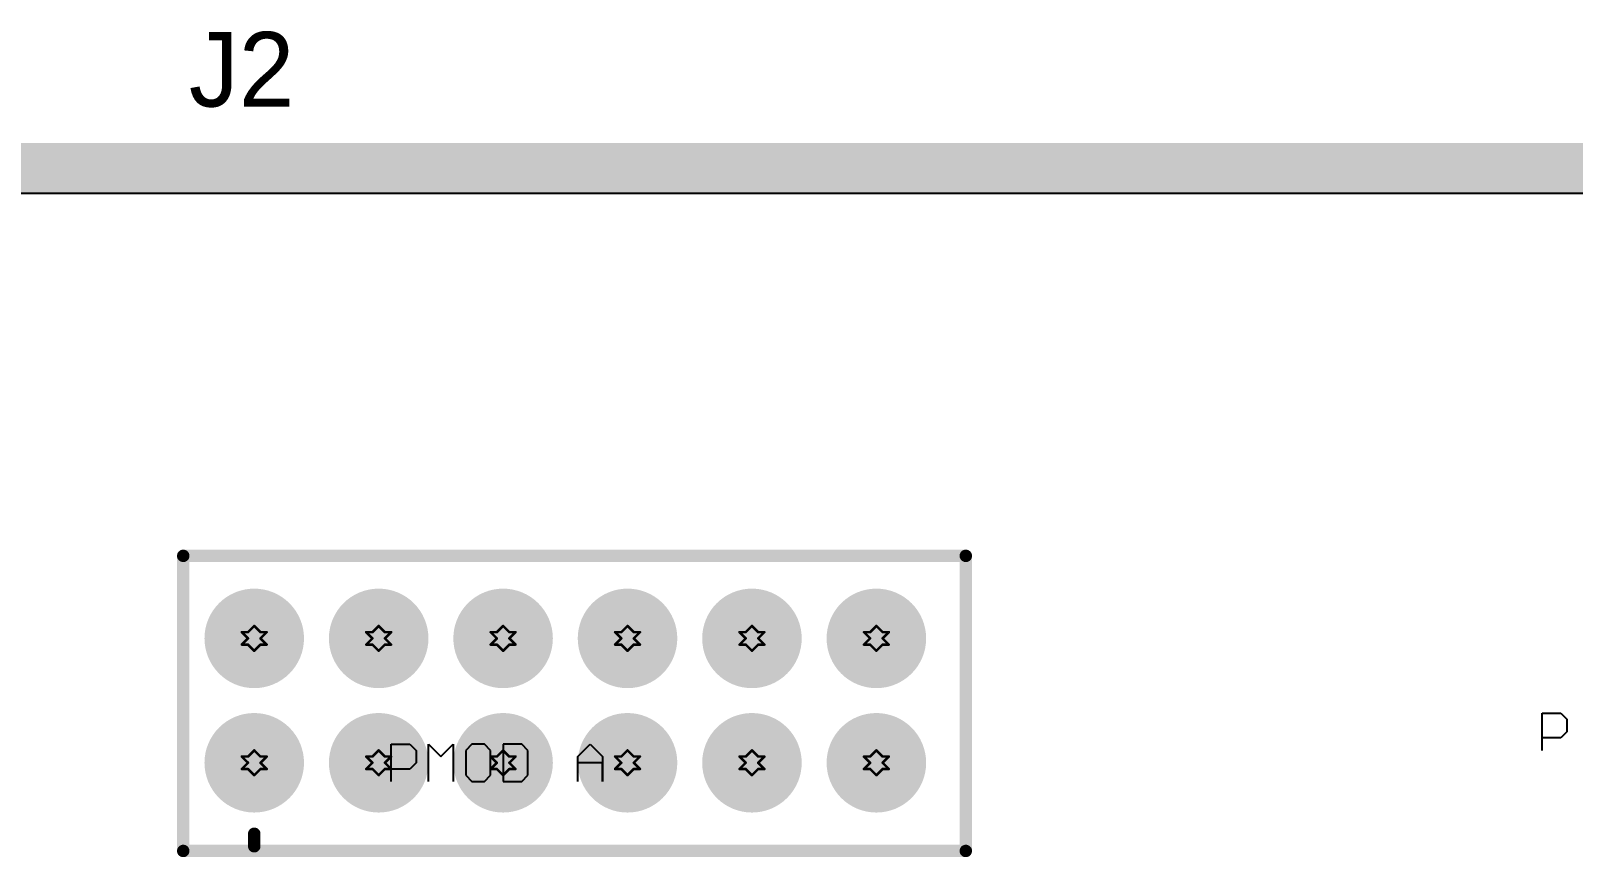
# Model space of a CAD drawing. Header units: millimetres. Extents: x 38 to 445, y 25 to 285.
# Drawn here: x 192.04 to 223.52, y 192.13 to 209 of the extents above; entities that cross this region are included whole.
import ezdxf

# ---------------------------------------------------------------- set-up
doc = ezdxf.new("R2010")
doc.units = ezdxf.units.MM
for name, color, linetype in [('BottomLayer', 5, 'Continuous'), ('BottomSolder', 6, 'Continuous'), ('DrillDrawing', 1, 'Continuous'), ('InternalPlane1', 76, 'Continuous'), ('InternalPlane2', 16, 'Continuous'), ('Mechanical2', 216, 'Continuous'), ('Mechanical8', 56, 'Continuous'), ('MultiLayer', 9, 'Continuous'), ('PadHoleLayer', 156, 'Continuous'), ('TopLayer', 1, 'Continuous'), ('TopOverlay', 2, 'Continuous'), ('TopSolder', 216, 'Continuous')]:
    doc.layers.add(name, color=color, linetype=linetype)

# ---------------------------------------------------------------- blocks, each defined once
blk = doc.blocks.new('PMOD_3')
at = {"layer": 'BottomLayer', "const_width": 0.75}
for points in [[(-0.375, 2.54, 1), (0.375, 2.54, 1)], [(2.165, 2.54, 1), (2.915, 2.54, 1)], [(4.705, 2.54, 1), (5.455, 2.54, 1)], [(7.245, 2.54, 1), (7.995, 2.54, 1)], [(9.785, 2.54, 1), (10.535, 2.54, 1)], [(12.325, 2.54, 1), (13.075, 2.54, 1)], [(-0.375, 0, 1), (0.375, 0, 1)], [(2.165, 0, 1), (2.915, 0, 1)], [(4.705, 0, 1), (5.455, 0, 1)], [(7.245, 0, 1), (7.995, 0, 1)], [(9.785, 0, 1), (10.535, 0, 1)], [(12.325, 0, 1), (13.075, 0, 1)]]:
    blk.add_lwpolyline(points, format="xyb", close=True, dxfattribs=at)
at = {"layer": 'BottomSolder', "const_width": 0.852}
for points in [[(-0.426, 2.54, 1), (0.426, 2.54, 1)], [(2.114, 2.54, 1), (2.966, 2.54, 1)], [(4.654, 2.54, 1), (5.506, 2.54, 1)], [(7.194, 2.54, 1), (8.046, 2.54, 1)], [(9.734, 2.54, 1), (10.586, 2.54, 1)], [(12.274, 2.54, 1), (13.126, 2.54, 1)], [(-0.426, 0, 1), (0.426, 0, 1)], [(2.114, 0, 1), (2.966, 0, 1)], [(4.654, 0, 1), (5.506, 0, 1)], [(7.194, 0, 1), (8.046, 0, 1)], [(9.734, 0, 1), (10.586, 0, 1)], [(12.274, 0, 1), (13.126, 0, 1)]]:
    blk.add_lwpolyline(points, format="xyb", close=True, dxfattribs=at)
at = {"layer": 'InternalPlane1', "const_width": 1.016}
for points in [[(-0.508, 2.54, 1), (0.508, 2.54, 1)], [(2.032, 2.54, 1), (3.048, 2.54, 1)], [(4.572, 2.54, 1), (5.588, 2.54, 1)], [(7.112, 2.54, 1), (8.128, 2.54, 1)], [(9.652, 2.54, 1), (10.668, 2.54, 1)], [(12.192, 2.54, 1), (13.208, 2.54, 1)], [(-0.508, 0, 1), (0.508, 0, 1)], [(2.032, 0, 1), (3.048, 0, 1)], [(4.572, 0, 1), (5.588, 0, 1)], [(7.112, 0, 1), (8.128, 0, 1)], [(9.652, 0, 1), (10.668, 0, 1)], [(12.192, 0, 1), (13.208, 0, 1)]]:
    blk.add_lwpolyline(points, format="xyb", close=True, dxfattribs=at)
at = {"layer": 'InternalPlane2', "const_width": 1.016}
for points in [[(-0.508, 2.54, 1), (0.508, 2.54, 1)], [(2.032, 2.54, 1), (3.048, 2.54, 1)], [(4.572, 2.54, 1), (5.588, 2.54, 1)], [(7.112, 2.54, 1), (8.128, 2.54, 1)], [(9.652, 2.54, 1), (10.668, 2.54, 1)], [(12.192, 2.54, 1), (13.208, 2.54, 1)], [(-0.508, 0, 1), (0.508, 0, 1)], [(2.032, 0, 1), (3.048, 0, 1)], [(4.572, 0, 1), (5.588, 0, 1)], [(7.112, 0, 1), (8.128, 0, 1)], [(9.652, 0, 1), (10.668, 0, 1)], [(12.192, 0, 1), (13.208, 0, 1)]]:
    blk.add_lwpolyline(points, format="xyb", close=True, dxfattribs=at)
at = {"layer": 'MultiLayer', "const_width": 0.75}
for points in [[(-0.375, 2.54, 1), (0.375, 2.54, 1)], [(2.165, 2.54, 1), (2.915, 2.54, 1)], [(4.705, 2.54, 1), (5.455, 2.54, 1)], [(7.245, 2.54, 1), (7.995, 2.54, 1)], [(9.785, 2.54, 1), (10.535, 2.54, 1)], [(12.325, 2.54, 1), (13.075, 2.54, 1)], [(-0.375, 0, 1), (0.375, 0, 1)], [(2.165, 0, 1), (2.915, 0, 1)], [(4.705, 0, 1), (5.455, 0, 1)], [(7.245, 0, 1), (7.995, 0, 1)], [(9.785, 0, 1), (10.535, 0, 1)], [(12.325, 0, 1), (13.075, 0, 1)]]:
    blk.add_lwpolyline(points, format="xyb", close=True, dxfattribs=at)
at = {"layer": 'PadHoleLayer', "const_width": 0.508}
for points in [[(-0.254, 2.54, 1), (0.254, 2.54, 1)], [(2.286, 2.54, 1), (2.794, 2.54, 1)], [(4.826, 2.54, 1), (5.334, 2.54, 1)], [(7.366, 2.54, 1), (7.874, 2.54, 1)], [(9.906, 2.54, 1), (10.414, 2.54, 1)], [(12.446, 2.54, 1), (12.954, 2.54, 1)], [(-0.254, 0, 1), (0.254, 0, 1)], [(2.286, 0, 1), (2.794, 0, 1)], [(4.826, 0, 1), (5.334, 0, 1)], [(7.366, 0, 1), (7.874, 0, 1)], [(9.906, 0, 1), (10.414, 0, 1)], [(12.446, 0, 1), (12.954, 0, 1)]]:
    blk.add_lwpolyline(points, format="xyb", close=True, dxfattribs=at)
at = {"layer": 'TopLayer', "const_width": 0.75}
for points in [[(-0.375, 2.54, 1), (0.375, 2.54, 1)], [(2.165, 2.54, 1), (2.915, 2.54, 1)], [(4.705, 2.54, 1), (5.455, 2.54, 1)], [(7.245, 2.54, 1), (7.995, 2.54, 1)], [(9.785, 2.54, 1), (10.535, 2.54, 1)], [(12.325, 2.54, 1), (13.075, 2.54, 1)], [(-0.375, 0, 1), (0.375, 0, 1)], [(2.165, 0, 1), (2.915, 0, 1)], [(4.705, 0, 1), (5.455, 0, 1)], [(7.245, 0, 1), (7.995, 0, 1)], [(9.785, 0, 1), (10.535, 0, 1)], [(12.325, 0, 1), (13.075, 0, 1)]]:
    blk.add_lwpolyline(points, format="xyb", close=True, dxfattribs=at)
at = {"layer": 'TopOverlay', "const_width": 0.254}
for points in [[(-1.45, 4.225), (14.525, 4.225)], [(-1.45, -1.8), (-1.45, 4.225)], [(14.525, -1.8), (14.525, 4.225)], [(0, -1.704), (0, -1.45)], [(-1.45, -1.8), (14.525, -1.8)]]:
    blk.add_lwpolyline(points, dxfattribs=at)
at = {"layer": 'TopOverlay', "const_width": 0.127}
for points in [[(-1.513, 4.225, 1), (-1.386, 4.225, 1)], [(-1.513, 4.225, 1), (-1.386, 4.225, 1)], [(14.462, 4.225, 1), (14.589, 4.225, 1)], [(14.462, 4.225, 1), (14.589, 4.225, 1)], [(-0.064, -1.45, 1), (0.064, -1.45, 1)], [(-1.513, -1.8, 1), (-1.386, -1.8, 1)], [(-1.513, -1.8, 1), (-1.386, -1.8, 1)], [(-0.064, -1.704, 1), (0.064, -1.704, 1)], [(14.462, -1.8, 1), (14.589, -1.8, 1)], [(14.462, -1.8, 1), (14.589, -1.8, 1)]]:
    blk.add_lwpolyline(points, format="xyb", close=True, dxfattribs=at)
at = {"layer": 'TopSolder', "const_width": 0.852}
for points in [[(-0.426, 2.54, 1), (0.426, 2.54, 1)], [(2.114, 2.54, 1), (2.966, 2.54, 1)], [(4.654, 2.54, 1), (5.506, 2.54, 1)], [(7.194, 2.54, 1), (8.046, 2.54, 1)], [(9.734, 2.54, 1), (10.586, 2.54, 1)], [(12.274, 2.54, 1), (13.126, 2.54, 1)], [(-0.426, 0, 1), (0.426, 0, 1)], [(2.114, 0, 1), (2.966, 0, 1)], [(4.654, 0, 1), (5.506, 0, 1)], [(7.194, 0, 1), (8.046, 0, 1)], [(9.734, 0, 1), (10.586, 0, 1)], [(12.274, 0, 1), (13.126, 0, 1)]]:
    blk.add_lwpolyline(points, format="xyb", close=True, dxfattribs=at)

msp = doc.modelspace()

# ---------------------------------------------------------------- linework, layer by layer
at = {"layer": 'DrillDrawing', "const_width": 0.0508}
for points in [[(196.469, 196.723), (196.596, 196.85)], [(196.596, 196.85), (196.723, 196.723)], [(199.009, 196.723), (199.136, 196.85)], [(199.136, 196.85), (199.263, 196.723)], [(201.549, 196.723), (201.676, 196.85)], [(201.676, 196.85), (201.803, 196.723)], [(204.089, 196.723), (204.216, 196.85)], [(204.216, 196.85), (204.343, 196.723)], [(206.629, 196.723), (206.756, 196.85)], [(206.756, 196.85), (206.883, 196.723)], [(209.169, 196.723), (209.296, 196.85)], [(209.296, 196.85), (209.423, 196.723)], [(196.342, 196.723), (196.469, 196.596)], [(196.342, 196.723), (196.469, 196.723)], [(196.342, 196.469), (196.469, 196.596)], [(196.342, 196.469), (196.469, 196.469)], [(196.469, 196.469), (196.596, 196.342)], [(196.596, 196.342), (196.723, 196.469)], [(196.723, 196.723), (196.85, 196.723)], [(196.723, 196.596), (196.85, 196.723)], [(196.723, 196.596), (196.85, 196.469)], [(196.723, 196.469), (196.85, 196.469)], [(198.882, 196.723), (199.009, 196.596)], [(198.882, 196.723), (199.009, 196.723)], [(198.882, 196.469), (199.009, 196.596)], [(198.882, 196.469), (199.009, 196.469)], [(199.009, 196.469), (199.136, 196.342)], [(199.136, 196.342), (199.263, 196.469)], [(199.263, 196.723), (199.39, 196.723)], [(199.263, 196.596), (199.39, 196.723)], [(199.263, 196.596), (199.39, 196.469)], [(199.263, 196.469), (199.39, 196.469)], [(201.422, 196.723), (201.549, 196.596)], [(201.422, 196.723), (201.549, 196.723)], [(201.422, 196.469), (201.549, 196.596)], [(201.422, 196.469), (201.549, 196.469)], [(201.549, 196.469), (201.676, 196.342)], [(201.676, 196.342), (201.803, 196.469)], [(201.803, 196.723), (201.93, 196.723)], [(201.803, 196.596), (201.93, 196.723)], [(201.803, 196.596), (201.93, 196.469)], [(201.803, 196.469), (201.93, 196.469)], [(203.962, 196.723), (204.089, 196.596)], [(203.962, 196.723), (204.089, 196.723)], [(203.962, 196.469), (204.089, 196.596)], [(203.962, 196.469), (204.089, 196.469)], [(204.089, 196.469), (204.216, 196.342)], [(204.216, 196.342), (204.343, 196.469)], [(204.343, 196.723), (204.47, 196.723)], [(204.343, 196.596), (204.47, 196.723)], [(204.343, 196.596), (204.47, 196.469)], [(204.343, 196.469), (204.47, 196.469)], [(206.502, 196.723), (206.629, 196.596)], [(206.502, 196.723), (206.629, 196.723)], [(206.502, 196.469), (206.629, 196.596)], [(206.502, 196.469), (206.629, 196.469)], [(206.629, 196.469), (206.756, 196.342)], [(206.756, 196.342), (206.883, 196.469)], [(206.883, 196.723), (207.01, 196.723)], [(206.883, 196.596), (207.01, 196.723)], [(206.883, 196.596), (207.01, 196.469)], [(206.883, 196.469), (207.01, 196.469)], [(209.042, 196.723), (209.169, 196.596)], [(209.042, 196.723), (209.169, 196.723)], [(209.042, 196.469), (209.169, 196.596)], [(209.042, 196.469), (209.169, 196.469)], [(209.169, 196.469), (209.296, 196.342)], [(209.296, 196.342), (209.423, 196.469)], [(209.423, 196.723), (209.55, 196.723)], [(209.423, 196.596), (209.55, 196.723)], [(209.423, 196.596), (209.55, 196.469)], [(209.423, 196.469), (209.55, 196.469)], [(196.469, 194.183), (196.596, 194.31)], [(196.596, 194.31), (196.723, 194.183)], [(199.009, 194.183), (199.136, 194.31)], [(199.136, 194.31), (199.263, 194.183)], [(201.549, 194.183), (201.676, 194.31)], [(201.676, 194.31), (201.803, 194.183)], [(204.089, 194.183), (204.216, 194.31)], [(204.216, 194.31), (204.343, 194.183)], [(206.629, 194.183), (206.756, 194.31)], [(206.756, 194.31), (206.883, 194.183)], [(209.169, 194.183), (209.296, 194.31)], [(209.296, 194.31), (209.423, 194.183)], [(196.342, 194.183), (196.469, 194.056)], [(196.342, 194.183), (196.469, 194.183)], [(196.342, 193.929), (196.469, 194.056)], [(196.342, 193.929), (196.469, 193.929)], [(196.469, 193.929), (196.596, 193.802)], [(196.596, 193.802), (196.723, 193.929)], [(196.723, 194.183), (196.85, 194.183)], [(196.723, 194.056), (196.85, 194.183)], [(196.723, 194.056), (196.85, 193.929)], [(196.723, 193.929), (196.85, 193.929)], [(198.882, 194.183), (199.009, 194.056)], [(198.882, 194.183), (199.009, 194.183)], [(198.882, 193.929), (199.009, 194.056)], [(198.882, 193.929), (199.009, 193.929)], [(199.009, 193.929), (199.136, 193.802)], [(199.136, 193.802), (199.263, 193.929)], [(199.263, 194.183), (199.39, 194.183)], [(199.263, 194.056), (199.39, 194.183)], [(199.263, 194.056), (199.39, 193.929)], [(199.263, 193.929), (199.39, 193.929)], [(201.422, 194.183), (201.549, 194.056)], [(201.422, 194.183), (201.549, 194.183)], [(201.422, 193.929), (201.549, 194.056)], [(201.422, 193.929), (201.549, 193.929)], [(201.549, 193.929), (201.676, 193.802)], [(201.676, 193.802), (201.803, 193.929)], [(201.803, 194.183), (201.93, 194.183)], [(201.803, 194.056), (201.93, 194.183)], [(201.803, 194.056), (201.93, 193.929)], [(201.803, 193.929), (201.93, 193.929)], [(203.962, 194.183), (204.089, 194.056)], [(203.962, 194.183), (204.089, 194.183)], [(203.962, 193.929), (204.089, 194.056)], [(203.962, 193.929), (204.089, 193.929)], [(204.089, 193.929), (204.216, 193.802)], [(204.216, 193.802), (204.343, 193.929)], [(204.343, 194.183), (204.47, 194.183)], [(204.343, 194.056), (204.47, 194.183)], [(204.343, 194.056), (204.47, 193.929)], [(204.343, 193.929), (204.47, 193.929)], [(206.502, 194.183), (206.629, 194.056)], [(206.502, 194.183), (206.629, 194.183)], [(206.502, 193.929), (206.629, 194.056)], [(206.502, 193.929), (206.629, 193.929)], [(206.629, 193.929), (206.756, 193.802)], [(206.756, 193.802), (206.883, 193.929)], [(206.883, 194.183), (207.01, 194.183)], [(206.883, 194.056), (207.01, 194.183)], [(206.883, 194.056), (207.01, 193.929)], [(206.883, 193.929), (207.01, 193.929)], [(209.042, 194.183), (209.169, 194.056)], [(209.042, 194.183), (209.169, 194.183)], [(209.042, 193.929), (209.169, 194.056)], [(209.042, 193.929), (209.169, 193.929)], [(209.169, 193.929), (209.296, 193.802)], [(209.296, 193.802), (209.423, 193.929)], [(209.423, 194.183), (209.55, 194.183)], [(209.423, 194.056), (209.55, 194.183)], [(209.423, 194.056), (209.55, 193.929)], [(209.423, 193.929), (209.55, 193.929)]]:
    msp.add_lwpolyline(points, dxfattribs=at)
at = {"layer": 'DrillDrawing', "const_width": 0.0254}
for points in [[(196.583, 196.85, 1), (196.609, 196.85, 1)], [(196.583, 196.85, 1), (196.609, 196.85, 1)], [(199.123, 196.85, 1), (199.149, 196.85, 1)], [(199.123, 196.85, 1), (199.149, 196.85, 1)], [(201.663, 196.85, 1), (201.689, 196.85, 1)], [(201.663, 196.85, 1), (201.689, 196.85, 1)], [(204.203, 196.85, 1), (204.229, 196.85, 1)], [(204.203, 196.85, 1), (204.229, 196.85, 1)], [(206.743, 196.85, 1), (206.769, 196.85, 1)], [(206.743, 196.85, 1), (206.769, 196.85, 1)], [(209.283, 196.85, 1), (209.309, 196.85, 1)], [(209.283, 196.85, 1), (209.309, 196.85, 1)], [(196.329, 196.723, 1), (196.355, 196.723, 1)], [(196.329, 196.723, 1), (196.355, 196.723, 1)], [(196.329, 196.469, 1), (196.355, 196.469, 1)], [(196.329, 196.469, 1), (196.355, 196.469, 1)], [(196.456, 196.723, 1), (196.482, 196.723, 1)], [(196.456, 196.723, 1), (196.482, 196.723, 1)], [(196.456, 196.596, 1), (196.482, 196.596, 1)], [(196.456, 196.596, 1), (196.482, 196.596, 1)], [(196.456, 196.469, 1), (196.482, 196.469, 1)], [(196.456, 196.469, 1), (196.482, 196.469, 1)], [(196.71, 196.723, 1), (196.736, 196.723, 1)], [(196.71, 196.723, 1), (196.736, 196.723, 1)], [(196.71, 196.596, 1), (196.736, 196.596, 1)], [(196.71, 196.596, 1), (196.736, 196.596, 1)], [(196.71, 196.469, 1), (196.736, 196.469, 1)], [(196.71, 196.469, 1), (196.736, 196.469, 1)], [(196.837, 196.723, 1), (196.863, 196.723, 1)], [(196.837, 196.723, 1), (196.863, 196.723, 1)], [(196.837, 196.469, 1), (196.863, 196.469, 1)], [(196.837, 196.469, 1), (196.863, 196.469, 1)], [(198.869, 196.723, 1), (198.895, 196.723, 1)], [(198.869, 196.723, 1), (198.895, 196.723, 1)], [(198.869, 196.469, 1), (198.895, 196.469, 1)], [(198.869, 196.469, 1), (198.895, 196.469, 1)], [(198.996, 196.723, 1), (199.022, 196.723, 1)], [(198.996, 196.723, 1), (199.022, 196.723, 1)], [(198.996, 196.596, 1), (199.022, 196.596, 1)], [(198.996, 196.596, 1), (199.022, 196.596, 1)], [(198.996, 196.469, 1), (199.022, 196.469, 1)], [(198.996, 196.469, 1), (199.022, 196.469, 1)], [(199.25, 196.723, 1), (199.276, 196.723, 1)], [(199.25, 196.723, 1), (199.276, 196.723, 1)], [(199.25, 196.596, 1), (199.276, 196.596, 1)], [(199.25, 196.596, 1), (199.276, 196.596, 1)], [(199.25, 196.469, 1), (199.276, 196.469, 1)], [(199.25, 196.469, 1), (199.276, 196.469, 1)], [(199.377, 196.723, 1), (199.403, 196.723, 1)], [(199.377, 196.723, 1), (199.403, 196.723, 1)], [(199.377, 196.469, 1), (199.403, 196.469, 1)], [(199.377, 196.469, 1), (199.403, 196.469, 1)], [(201.409, 196.723, 1), (201.435, 196.723, 1)], [(201.409, 196.723, 1), (201.435, 196.723, 1)], [(201.409, 196.469, 1), (201.435, 196.469, 1)], [(201.409, 196.469, 1), (201.435, 196.469, 1)], [(201.536, 196.723, 1), (201.562, 196.723, 1)], [(201.536, 196.723, 1), (201.562, 196.723, 1)], [(201.536, 196.596, 1), (201.562, 196.596, 1)], [(201.536, 196.596, 1), (201.562, 196.596, 1)], [(201.536, 196.469, 1), (201.562, 196.469, 1)], [(201.536, 196.469, 1), (201.562, 196.469, 1)], [(201.79, 196.723, 1), (201.816, 196.723, 1)], [(201.79, 196.723, 1), (201.816, 196.723, 1)], [(201.79, 196.596, 1), (201.816, 196.596, 1)], [(201.79, 196.596, 1), (201.816, 196.596, 1)], [(201.79, 196.469, 1), (201.816, 196.469, 1)], [(201.79, 196.469, 1), (201.816, 196.469, 1)], [(201.917, 196.723, 1), (201.943, 196.723, 1)], [(201.917, 196.723, 1), (201.943, 196.723, 1)], [(201.917, 196.469, 1), (201.943, 196.469, 1)], [(201.917, 196.469, 1), (201.943, 196.469, 1)], [(203.949, 196.723, 1), (203.975, 196.723, 1)], [(203.949, 196.723, 1), (203.975, 196.723, 1)], [(203.949, 196.469, 1), (203.975, 196.469, 1)], [(203.949, 196.469, 1), (203.975, 196.469, 1)], [(204.076, 196.723, 1), (204.102, 196.723, 1)], [(204.076, 196.723, 1), (204.102, 196.723, 1)], [(204.076, 196.596, 1), (204.102, 196.596, 1)], [(204.076, 196.596, 1), (204.102, 196.596, 1)], [(204.076, 196.469, 1), (204.102, 196.469, 1)], [(204.076, 196.469, 1), (204.102, 196.469, 1)], [(204.33, 196.723, 1), (204.356, 196.723, 1)], [(204.33, 196.723, 1), (204.356, 196.723, 1)], [(204.33, 196.596, 1), (204.356, 196.596, 1)], [(204.33, 196.596, 1), (204.356, 196.596, 1)], [(204.33, 196.469, 1), (204.356, 196.469, 1)], [(204.33, 196.469, 1), (204.356, 196.469, 1)], [(204.457, 196.723, 1), (204.483, 196.723, 1)], [(204.457, 196.723, 1), (204.483, 196.723, 1)], [(204.457, 196.469, 1), (204.483, 196.469, 1)], [(204.457, 196.469, 1), (204.483, 196.469, 1)], [(206.489, 196.723, 1), (206.515, 196.723, 1)], [(206.489, 196.723, 1), (206.515, 196.723, 1)], [(206.489, 196.469, 1), (206.515, 196.469, 1)], [(206.489, 196.469, 1), (206.515, 196.469, 1)], [(206.616, 196.723, 1), (206.642, 196.723, 1)], [(206.616, 196.723, 1), (206.642, 196.723, 1)], [(206.616, 196.596, 1), (206.642, 196.596, 1)], [(206.616, 196.596, 1), (206.642, 196.596, 1)], [(206.616, 196.469, 1), (206.642, 196.469, 1)], [(206.616, 196.469, 1), (206.642, 196.469, 1)], [(206.87, 196.723, 1), (206.896, 196.723, 1)], [(206.87, 196.723, 1), (206.896, 196.723, 1)], [(206.87, 196.596, 1), (206.896, 196.596, 1)], [(206.87, 196.596, 1), (206.896, 196.596, 1)], [(206.87, 196.469, 1), (206.896, 196.469, 1)], [(206.87, 196.469, 1), (206.896, 196.469, 1)], [(206.997, 196.723, 1), (207.023, 196.723, 1)], [(206.997, 196.723, 1), (207.023, 196.723, 1)], [(206.997, 196.469, 1), (207.023, 196.469, 1)], [(206.997, 196.469, 1), (207.023, 196.469, 1)], [(209.029, 196.723, 1), (209.055, 196.723, 1)], [(209.029, 196.723, 1), (209.055, 196.723, 1)], [(209.029, 196.469, 1), (209.055, 196.469, 1)], [(209.029, 196.469, 1), (209.055, 196.469, 1)], [(209.156, 196.723, 1), (209.182, 196.723, 1)], [(209.156, 196.723, 1), (209.182, 196.723, 1)], [(209.156, 196.596, 1), (209.182, 196.596, 1)], [(209.156, 196.596, 1), (209.182, 196.596, 1)], [(209.156, 196.469, 1), (209.182, 196.469, 1)], [(209.156, 196.469, 1), (209.182, 196.469, 1)], [(209.41, 196.723, 1), (209.436, 196.723, 1)], [(209.41, 196.723, 1), (209.436, 196.723, 1)], [(209.41, 196.596, 1), (209.436, 196.596, 1)], [(209.41, 196.596, 1), (209.436, 196.596, 1)], [(209.41, 196.469, 1), (209.436, 196.469, 1)], [(209.41, 196.469, 1), (209.436, 196.469, 1)], [(209.537, 196.723, 1), (209.563, 196.723, 1)], [(209.537, 196.723, 1), (209.563, 196.723, 1)], [(209.537, 196.469, 1), (209.563, 196.469, 1)], [(209.537, 196.469, 1), (209.563, 196.469, 1)], [(196.583, 196.342, 1), (196.609, 196.342, 1)], [(196.583, 196.342, 1), (196.609, 196.342, 1)], [(199.123, 196.342, 1), (199.149, 196.342, 1)], [(199.123, 196.342, 1), (199.149, 196.342, 1)], [(201.663, 196.342, 1), (201.689, 196.342, 1)], [(201.663, 196.342, 1), (201.689, 196.342, 1)], [(204.203, 196.342, 1), (204.229, 196.342, 1)], [(204.203, 196.342, 1), (204.229, 196.342, 1)], [(206.743, 196.342, 1), (206.769, 196.342, 1)], [(206.743, 196.342, 1), (206.769, 196.342, 1)], [(209.283, 196.342, 1), (209.309, 196.342, 1)], [(209.283, 196.342, 1), (209.309, 196.342, 1)], [(196.583, 194.31, 1), (196.609, 194.31, 1)], [(196.583, 194.31, 1), (196.609, 194.31, 1)], [(199.123, 194.31, 1), (199.149, 194.31, 1)], [(199.123, 194.31, 1), (199.149, 194.31, 1)], [(201.663, 194.31, 1), (201.689, 194.31, 1)], [(201.663, 194.31, 1), (201.689, 194.31, 1)], [(204.203, 194.31, 1), (204.229, 194.31, 1)], [(204.203, 194.31, 1), (204.229, 194.31, 1)], [(206.743, 194.31, 1), (206.769, 194.31, 1)], [(206.743, 194.31, 1), (206.769, 194.31, 1)], [(209.283, 194.31, 1), (209.309, 194.31, 1)], [(209.283, 194.31, 1), (209.309, 194.31, 1)], [(196.329, 194.183, 1), (196.355, 194.183, 1)], [(196.329, 194.183, 1), (196.355, 194.183, 1)], [(196.329, 193.929, 1), (196.355, 193.929, 1)], [(196.329, 193.929, 1), (196.355, 193.929, 1)], [(196.456, 194.183, 1), (196.482, 194.183, 1)], [(196.456, 194.183, 1), (196.482, 194.183, 1)], [(196.456, 194.056, 1), (196.482, 194.056, 1)], [(196.456, 194.056, 1), (196.482, 194.056, 1)], [(196.456, 193.929, 1), (196.482, 193.929, 1)], [(196.456, 193.929, 1), (196.482, 193.929, 1)], [(196.71, 194.183, 1), (196.736, 194.183, 1)], [(196.71, 194.183, 1), (196.736, 194.183, 1)], [(196.71, 194.056, 1), (196.736, 194.056, 1)], [(196.71, 194.056, 1), (196.736, 194.056, 1)], [(196.71, 193.929, 1), (196.736, 193.929, 1)], [(196.71, 193.929, 1), (196.736, 193.929, 1)], [(196.837, 194.183, 1), (196.863, 194.183, 1)], [(196.837, 194.183, 1), (196.863, 194.183, 1)], [(196.837, 193.929, 1), (196.863, 193.929, 1)], [(196.837, 193.929, 1), (196.863, 193.929, 1)], [(198.869, 194.183, 1), (198.895, 194.183, 1)], [(198.869, 194.183, 1), (198.895, 194.183, 1)], [(198.869, 193.929, 1), (198.895, 193.929, 1)], [(198.869, 193.929, 1), (198.895, 193.929, 1)], [(198.996, 194.183, 1), (199.022, 194.183, 1)], [(198.996, 194.183, 1), (199.022, 194.183, 1)], [(198.996, 194.056, 1), (199.022, 194.056, 1)], [(198.996, 194.056, 1), (199.022, 194.056, 1)], [(198.996, 193.929, 1), (199.022, 193.929, 1)], [(198.996, 193.929, 1), (199.022, 193.929, 1)], [(199.25, 194.183, 1), (199.276, 194.183, 1)], [(199.25, 194.183, 1), (199.276, 194.183, 1)], [(199.25, 194.056, 1), (199.276, 194.056, 1)], [(199.25, 194.056, 1), (199.276, 194.056, 1)], [(199.25, 193.929, 1), (199.276, 193.929, 1)], [(199.25, 193.929, 1), (199.276, 193.929, 1)], [(199.377, 194.183, 1), (199.403, 194.183, 1)], [(199.377, 194.183, 1), (199.403, 194.183, 1)], [(199.377, 193.929, 1), (199.403, 193.929, 1)], [(199.377, 193.929, 1), (199.403, 193.929, 1)], [(201.409, 194.183, 1), (201.435, 194.183, 1)], [(201.409, 194.183, 1), (201.435, 194.183, 1)], [(201.409, 193.929, 1), (201.435, 193.929, 1)], [(201.409, 193.929, 1), (201.435, 193.929, 1)], [(201.536, 194.183, 1), (201.562, 194.183, 1)], [(201.536, 194.183, 1), (201.562, 194.183, 1)], [(201.536, 194.056, 1), (201.562, 194.056, 1)], [(201.536, 194.056, 1), (201.562, 194.056, 1)], [(201.536, 193.929, 1), (201.562, 193.929, 1)], [(201.536, 193.929, 1), (201.562, 193.929, 1)], [(201.79, 194.183, 1), (201.816, 194.183, 1)], [(201.79, 194.183, 1), (201.816, 194.183, 1)], [(201.79, 194.056, 1), (201.816, 194.056, 1)], [(201.79, 194.056, 1), (201.816, 194.056, 1)], [(201.79, 193.929, 1), (201.816, 193.929, 1)], [(201.79, 193.929, 1), (201.816, 193.929, 1)], [(201.917, 194.183, 1), (201.943, 194.183, 1)], [(201.917, 194.183, 1), (201.943, 194.183, 1)], [(201.917, 193.929, 1), (201.943, 193.929, 1)], [(201.917, 193.929, 1), (201.943, 193.929, 1)], [(203.949, 194.183, 1), (203.975, 194.183, 1)], [(203.949, 194.183, 1), (203.975, 194.183, 1)], [(203.949, 193.929, 1), (203.975, 193.929, 1)], [(203.949, 193.929, 1), (203.975, 193.929, 1)], [(204.076, 194.183, 1), (204.102, 194.183, 1)], [(204.076, 194.183, 1), (204.102, 194.183, 1)], [(204.076, 194.056, 1), (204.102, 194.056, 1)], [(204.076, 194.056, 1), (204.102, 194.056, 1)], [(204.076, 193.929, 1), (204.102, 193.929, 1)], [(204.076, 193.929, 1), (204.102, 193.929, 1)], [(204.33, 194.183, 1), (204.356, 194.183, 1)], [(204.33, 194.183, 1), (204.356, 194.183, 1)], [(204.33, 194.056, 1), (204.356, 194.056, 1)], [(204.33, 194.056, 1), (204.356, 194.056, 1)], [(204.33, 193.929, 1), (204.356, 193.929, 1)], [(204.33, 193.929, 1), (204.356, 193.929, 1)], [(204.457, 194.183, 1), (204.483, 194.183, 1)], [(204.457, 194.183, 1), (204.483, 194.183, 1)], [(204.457, 193.929, 1), (204.483, 193.929, 1)], [(204.457, 193.929, 1), (204.483, 193.929, 1)], [(206.489, 194.183, 1), (206.515, 194.183, 1)], [(206.489, 194.183, 1), (206.515, 194.183, 1)], [(206.489, 193.929, 1), (206.515, 193.929, 1)], [(206.489, 193.929, 1), (206.515, 193.929, 1)], [(206.616, 194.183, 1), (206.642, 194.183, 1)], [(206.616, 194.183, 1), (206.642, 194.183, 1)], [(206.616, 194.056, 1), (206.642, 194.056, 1)], [(206.616, 194.056, 1), (206.642, 194.056, 1)], [(206.616, 193.929, 1), (206.642, 193.929, 1)], [(206.616, 193.929, 1), (206.642, 193.929, 1)], [(206.87, 194.183, 1), (206.896, 194.183, 1)], [(206.87, 194.183, 1), (206.896, 194.183, 1)], [(206.87, 194.056, 1), (206.896, 194.056, 1)], [(206.87, 194.056, 1), (206.896, 194.056, 1)], [(206.87, 193.929, 1), (206.896, 193.929, 1)], [(206.87, 193.929, 1), (206.896, 193.929, 1)], [(206.997, 194.183, 1), (207.023, 194.183, 1)], [(206.997, 194.183, 1), (207.023, 194.183, 1)], [(206.997, 193.929, 1), (207.023, 193.929, 1)], [(206.997, 193.929, 1), (207.023, 193.929, 1)], [(209.029, 194.183, 1), (209.055, 194.183, 1)], [(209.029, 194.183, 1), (209.055, 194.183, 1)], [(209.029, 193.929, 1), (209.055, 193.929, 1)], [(209.029, 193.929, 1), (209.055, 193.929, 1)], [(209.156, 194.183, 1), (209.182, 194.183, 1)], [(209.156, 194.183, 1), (209.182, 194.183, 1)], [(209.156, 194.056, 1), (209.182, 194.056, 1)], [(209.156, 194.056, 1), (209.182, 194.056, 1)], [(209.156, 193.929, 1), (209.182, 193.929, 1)], [(209.156, 193.929, 1), (209.182, 193.929, 1)], [(209.41, 194.183, 1), (209.436, 194.183, 1)], [(209.41, 194.183, 1), (209.436, 194.183, 1)], [(209.41, 194.056, 1), (209.436, 194.056, 1)], [(209.41, 194.056, 1), (209.436, 194.056, 1)], [(209.41, 193.929, 1), (209.436, 193.929, 1)], [(209.41, 193.929, 1), (209.436, 193.929, 1)], [(209.537, 194.183, 1), (209.563, 194.183, 1)], [(209.537, 194.183, 1), (209.563, 194.183, 1)], [(209.537, 193.929, 1), (209.563, 193.929, 1)], [(209.537, 193.929, 1), (209.563, 193.929, 1)], [(196.583, 193.802, 1), (196.609, 193.802, 1)], [(196.583, 193.802, 1), (196.609, 193.802, 1)], [(199.123, 193.802, 1), (199.149, 193.802, 1)], [(199.123, 193.802, 1), (199.149, 193.802, 1)], [(201.663, 193.802, 1), (201.689, 193.802, 1)], [(201.663, 193.802, 1), (201.689, 193.802, 1)], [(204.203, 193.802, 1), (204.229, 193.802, 1)], [(204.203, 193.802, 1), (204.229, 193.802, 1)], [(206.743, 193.802, 1), (206.769, 193.802, 1)], [(206.743, 193.802, 1), (206.769, 193.802, 1)], [(209.283, 193.802, 1), (209.309, 193.802, 1)], [(209.283, 193.802, 1), (209.309, 193.802, 1)]]:
    msp.add_lwpolyline(points, format="xyb", close=True, dxfattribs=at)
at = {"layer": 'InternalPlane1'}
msp.add_line((164.94, 205.69), (389.94, 205.69), dxfattribs=at)
at = {"layer": 'InternalPlane1', "const_width": 1.016}
msp.add_lwpolyline([(164.94, 206.2), (389.94, 206.2)], dxfattribs=at)
at = {"layer": 'InternalPlane2'}
msp.add_line((164.94, 205.69), (389.94, 205.69), dxfattribs=at)
at = {"layer": 'InternalPlane2', "const_width": 1.016}
msp.add_lwpolyline([(164.94, 206.2), (389.94, 206.2)], dxfattribs=at)
at = {"layer": 'Mechanical2', "const_width": 0.254}
msp.add_lwpolyline([(164.94, 206.2), (389.94, 206.2)], dxfattribs=at)
at = {"layer": 'Mechanical8'}
for p, q in [((222.885, 194.31), (222.885, 195.072)), ((222.885, 195.072), (223.266, 195.072)), ((223.266, 195.072), (223.393, 194.945)), ((223.393, 194.945), (223.393, 194.691)), ((223.393, 194.691), (223.266, 194.564)), ((199.39, 193.675), (199.39, 194.437)), ((199.39, 194.437), (199.771, 194.437)), ((199.771, 194.437), (199.898, 194.31)), ((199.898, 194.31), (199.898, 194.056)), ((200.152, 193.675), (200.152, 194.437)), ((200.152, 194.437), (200.406, 194.183)), ((200.406, 194.183), (200.66, 194.437)), ((200.66, 194.437), (200.66, 193.675)), ((201.04, 194.437), (200.914, 194.31)), ((200.914, 194.31), (200.914, 193.802)), ((201.294, 194.437), (201.04, 194.437)), ((201.421, 194.31), (201.294, 194.437)), ((201.421, 193.802), (201.421, 194.31)), ((201.675, 194.437), (201.675, 193.675)), ((202.056, 194.437), (201.675, 194.437)), ((202.183, 194.31), (202.056, 194.437)), ((202.183, 193.802), (202.183, 194.31)), ((203.199, 194.183), (203.453, 194.437)), ((203.453, 194.437), (203.707, 194.183)), ((223.266, 194.564), (222.885, 194.564)), ((199.898, 194.056), (199.771, 193.929)), ((203.199, 193.675), (203.199, 194.183)), ((203.707, 194.056), (203.199, 194.056)), ((203.707, 194.183), (203.707, 193.675)), ((203.707, 193.675), (203.707, 194.056)), ((199.771, 193.929), (199.39, 193.929)), ((200.914, 193.802), (201.04, 193.675)), ((201.04, 193.675), (201.294, 193.675)), ((201.294, 193.675), (201.421, 193.802)), ((201.675, 193.675), (202.056, 193.675)), ((202.056, 193.675), (202.183, 193.802))]:
    msp.add_line(p, q, dxfattribs=at)

# ---------------------------------------------------------------- block references
msp.add_blockref('PMOD_3', (196.596, 194.056))

# ---------------------------------------------------------------- texts
at = {"layer": 'TopOverlay'}
msp.add_text('J2', height=1.524, dxfattribs=at).set_placement((195.262, 207.454))

doc.saveas('drawing.dxf')
